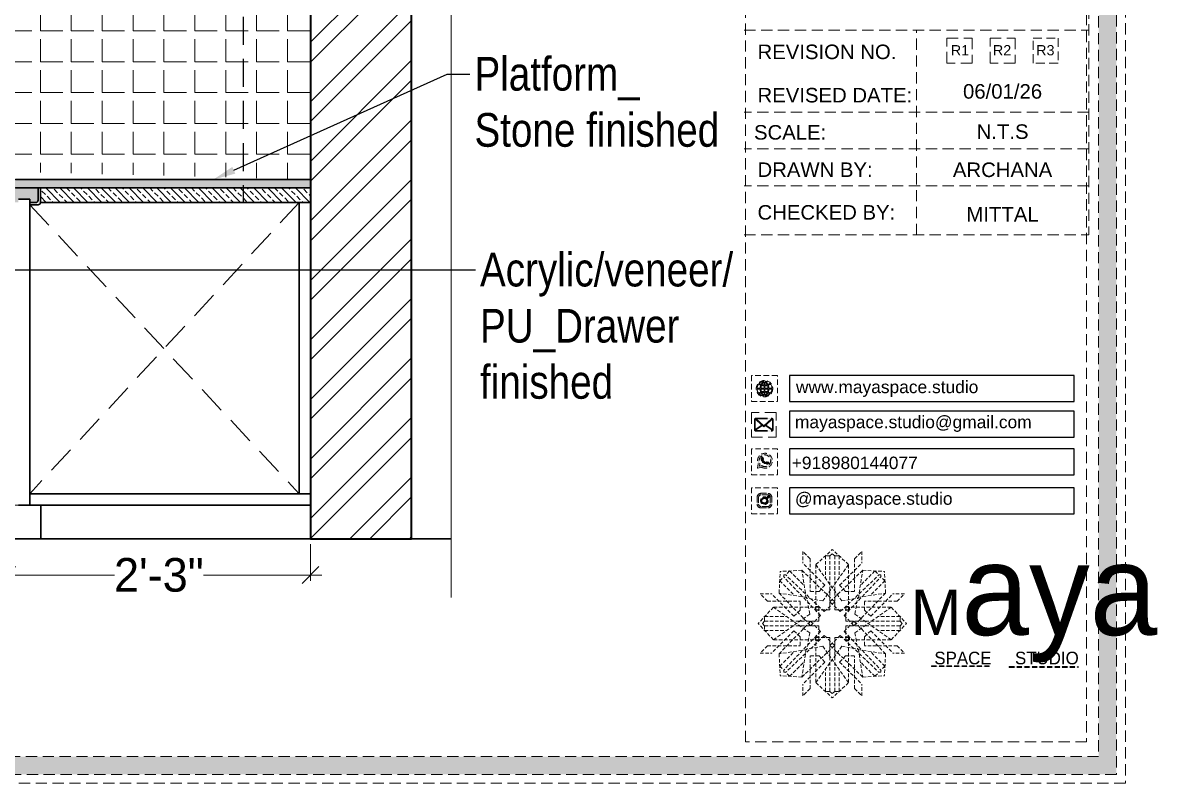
# Model space of a CAD drawing. Header units: millimetres. Extents: x 56222 to 3066687, y -650199 to -121287.
# Drawn here: x 140520.7 to 140621.7, y -184240 to -184172.3 of the extents above; entities that cross this region are included whole.
import ezdxf
from ezdxf import colors
from ezdxf.entities.mleader import LeaderData, LeaderLine
from ezdxf.enums import TextEntityAlignment as Align
from ezdxf.math import Vec2, Vec3

# ---------------------------------------------------------------- set-up
doc = ezdxf.new("R2010")
doc.units = ezdxf.units.MM
doc.header["$MEASUREMENT"] = 0
doc.header["$PDMODE"] = 35
for name, pattern in [('DASHED', [0.75, 0.5, -0.25]), ('DASHED2', [0.375, 0.25, -0.125]), ('DASHEDX2', [1.5, 1, -0.5])]:
    doc.linetypes.add(name, pattern=pattern)
doc.layers.get('Defpoints').update_dxf_attribs({"color": 220})
doc.layers.add('AR HATCH-7', color=7, linetype='Continuous')
for name, color, linetype, lineweight in [('Dimension', 10, 'DASHEDX2', 20), ('FIRST FLOOR ( DW_RAIL )', 7, 'Continuous', 9), ('FURNITURE', 32, 'Continuous', 9), ('furniture dimensions', 1, 'DASHED', 0), ('NAME PLATE', 7, 'Continuous', 25), ('SECTION ( SLAB PLine )', 104, 'Continuous', 30), ('Text', 7, 'Continuous', 15), ('wall', 7, 'Continuous', 30)]:
    doc.layers.add(name, color=color, linetype=linetype, lineweight=lineweight)
doc.layers.add('hatch', color=250, linetype='Continuous', lineweight=9, transparency=0.5)
doc.styles.add('Arial', font='arial.ttf')
doc.styles.add('century g', font='GOTHIC.TTF')
doc.styles.get("Standard").update_dxf_attribs({"font": 'arial.ttf', "height": 6})
doc.styles.add('style4', font='ARIALN.TTF')
doc.dimstyles.new('Archana', dxfattribs={"dimtxt": 2, "dimasz": 0.75, "dimexe": 0.5, "dimexo": 0.5, "dimgap": 0, "dimtad": 0, "dimzin": 0, "dimdsep": 46, "dimlunit": 4, "dimtxsty": 'century g', "dimblk": 'OBLIQUE', "dimcen": 0, "dimdle": 1, "dimclrd": 256, "dimclre": 256, "dimclrt": 256, "dimadec": 0, "dimazin": 0, "dimtfac": 1, "dimtofl": 0, "dimtmove": 1, "dimatfit": 3, "dimfxl": 1, "dimfxlon": 1, "dimtolj": 1, "dimtzin": 0, "dimlwd": -1, "dimlwe": -1, "dimarcsym": 0})

# ---------------------------------------------------------------- blocks, each defined once
blk = doc.blocks.new('_Oblique')
at = {"layer": 'wall', "color": 0, "lineweight": -2}
blk.add_line((-0.5, -0.5), (0.5, 0.5), dxfattribs=at)
blk = doc.blocks.new('*D390')
at = {"layer": 'Defpoints', "color": 0, "linetype": 'Continuous', "lineweight": 30, "transparency": 16777216}
for p in [(140519.3, -184215.24), (140546.3, -184218.24), (140546.3, -184221.48)]:
    blk.add_point(p, dxfattribs=at)
at = {"layer": 'furniture dimensions', "color": 5, "linetype": 'ByBlock', "transparency": 16777216}
blk.add_line((140519.3, -184217.48), (140519.3, -184221.98), dxfattribs=at)
at = {"layer": 'furniture dimensions', "color": 5, "linetype": 'Continuous', "transparency": 16777216}
for p, q in [((140546.3, -184218.74), (140546.3, -184221.98)), ((140518.3, -184221.48), (140528.85, -184221.48)), ((140547.3, -184221.48), (140536.76, -184221.48))]:
    blk.add_line(p, q, dxfattribs=at)
at = {"layer": 'furniture dimensions', "color": 5, "linetype": 'Continuous', "transparency": 16777216, "xscale": 1.5, "yscale": 1.5, "zscale": 1.5, "rotation": 180}
blk.add_blockref('_Oblique', (140519.3, -184221.48), dxfattribs=at)
at = {"layer": 'furniture dimensions', "color": 5, "linetype": 'Continuous', "transparency": 16777216, "xscale": 1.5, "yscale": 1.5, "zscale": 1.5}
blk.add_blockref('_Oblique', (140546.3, -184221.48), dxfattribs=at)
at = {"layer": 'furniture dimensions', "linetype": 'Continuous', "lineweight": 0, "transparency": 16777216, "insert": (140532.8, -184221.48), "char_height": 3, "attachment_point": 5, "style": 'century g'}
blk.add_mtext('\\A1;2\'-3"', dxfattribs=at)
blk = doc.blocks.new('FSFSF')
at = {"color": 42, "lineweight": 5, "true_color": 0xe0ac11}
for p, q in [((28600.03, 143.51), (28600.03, 140.16)), ((28602.15, 141.41), (28600.03, 143.51)), ((28602.15, 141.41), (28602.15, 131.95)), ((28603.86, 139.69), (28608.58, 144.08)), ((28607.9, 142.22), (28606.58, 142.22)), ((28606.58, 142.22), (28606.58, 135.84)), ((28607.9, 142.22), (28608.58, 142.85)), ((28607.9, 142.22), (28607.9, 126.58)), ((28613.31, 139.69), (28608.58, 144.08)), ((28609.27, 142.22), (28608.59, 142.85)), ((28609.27, 142.22), (28609.27, 126.58)), ((28609.27, 142.22), (28610.59, 142.22)), ((28610.59, 142.22), (28610.59, 135.84)), ((28615.02, 141.41), (28617.14, 143.51)), ((28615.02, 141.41), (28615.02, 131.95)), ((28617.14, 143.51), (28617.14, 140.16)), ((28599.8, 138.06), (28593.54, 137.71)), ((28596.24, 137.86), (28595.12, 136.69)), ((28596.24, 137.86), (28600.47, 133.65)), ((28601.03, 130), (28599.8, 138.06)), ((28599.8, 138.05), (28608.58, 129.56)), ((28606.47, 133.76), (28600.03, 140.16)), ((28603.86, 126.58), (28603.86, 139.69)), ((28603.86, 139.69), (28608.58, 133.02)), ((28613.31, 139.69), (28608.59, 133.02)), ((28617.37, 138.05), (28608.59, 129.56)), ((28610.7, 133.76), (28617.14, 140.16)), ((28613.31, 126.58), (28613.31, 139.69)), ((28616.14, 130), (28617.37, 138.06)), ((28620.93, 137.86), (28616.7, 133.65)), ((28617.37, 138.06), (28623.63, 137.71)), ((28620.93, 137.86), (28622.05, 136.69)), ((28593.19, 131.45), (28593.54, 137.71)), ((28593.39, 135), (28594.56, 136.12)), ((28593.39, 135), (28597.6, 130.78)), ((28595.12, 136.69), (28594.53, 136.69)), ((28594.56, 136.12), (28594.56, 136.71)), ((28605.17, 124.98), (28594.56, 136.12)), ((28606.27, 126.08), (28595.12, 136.69)), ((28610.9, 126.08), (28622.05, 136.69)), ((28612.02, 124.98), (28622.62, 136.12)), ((28623.8, 135), (28619.59, 130.78)), ((28622.05, 136.69), (28622.64, 136.69)), ((28622.62, 136.12), (28622.62, 136.71)), ((28623.8, 135), (28622.62, 136.12)), ((28624, 131.45), (28623.65, 137.71)), ((28587.73, 131.22), (28591.08, 131.22)), ((28589.84, 129.1), (28587.73, 131.22)), ((28597.49, 124.78), (28591.08, 131.22)), ((28593.19, 131.45), (28601.69, 122.67)), ((28601.25, 130.22), (28593.19, 131.45)), ((28604.75, 131.95), (28602.15, 131.95)), ((28606.47, 133.76), (28604.75, 131.95)), ((28605.86, 129.18), (28608.58, 133.02)), ((28611.31, 129.18), (28608.59, 133.02)), ((28610.7, 133.76), (28612.42, 131.95)), ((28612.42, 131.95), (28615.02, 131.95)), ((28623.99, 131.45), (28615.5, 122.67)), ((28615.94, 130.22), (28624, 131.45)), ((28619.7, 124.78), (28626.1, 131.22)), ((28629.45, 131.22), (28626.1, 131.22)), ((28627.34, 129.1), (28629.45, 131.22)), ((28589.84, 129.1), (28599.29, 129.1)), ((28599.29, 126.5), (28599.29, 129.1)), ((28605.86, 129.18), (28601.03, 130)), ((28602.07, 125.39), (28601.25, 130.22)), ((28606.27, 126.08), (28608.58, 128.27)), ((28607.9, 128.92), (28608.58, 129.56)), ((28607.9, 128.92), (28608.58, 128.27)), ((28609.27, 128.92), (28608.59, 129.56)), ((28609.27, 128.92), (28608.59, 128.27)), ((28610.9, 126.08), (28608.59, 128.27)), ((28611.31, 129.18), (28616.14, 130)), ((28615.12, 125.39), (28615.94, 130.22)), ((28627.34, 129.1), (28617.89, 129.1)), ((28617.89, 126.5), (28617.89, 129.1)), ((28591.56, 127.39), (28587.17, 122.66)), ((28589.03, 123.35), (28589.03, 124.67)), ((28589.03, 124.67), (28595.4, 124.67)), ((28604.66, 127.39), (28591.56, 127.39)), ((28591.56, 127.39), (28598.23, 122.67)), ((28597.49, 124.78), (28599.29, 126.5)), ((28602.07, 125.39), (28598.23, 122.67)), ((28605.17, 124.98), (28602.97, 122.67)), ((28603.68, 126.54), (28603.68, 127.39)), ((28604.66, 126.54), (28603.68, 126.54)), ((28604.71, 127.57), (28603.86, 127.57)), ((28607.9, 126.58), (28603.86, 126.58)), ((28604.66, 123.35), (28604.66, 127.39)), ((28604.7, 126.58), (28604.71, 127.57)), ((28609.27, 126.58), (28613.31, 126.58)), ((28612.02, 124.98), (28614.21, 122.67)), ((28612.46, 126.58), (28612.46, 127.57)), ((28612.46, 127.57), (28613.31, 127.57)), ((28612.52, 123.35), (28612.52, 127.39)), ((28612.52, 127.39), (28625.63, 127.39)), ((28612.52, 126.54), (28613.51, 126.54)), ((28613.51, 126.54), (28613.51, 127.39)), ((28615.12, 125.39), (28618.96, 122.67)), ((28619.7, 124.78), (28617.89, 126.5)), ((28625.63, 127.39), (28618.96, 122.67)), ((28628.16, 124.67), (28621.78, 124.67)), ((28625.63, 127.39), (28630.02, 122.66)), ((28628.16, 123.35), (28628.16, 124.67)), ((28591.56, 117.94), (28587.17, 122.66)), ((28589.03, 123.35), (28588.4, 122.67)), ((28589.03, 121.98), (28588.4, 122.65)), ((28589.03, 123.35), (28604.66, 123.35)), ((28589.03, 121.98), (28604.66, 121.98)), ((28589.03, 121.98), (28589.03, 120.66)), ((28591.56, 117.94), (28598.23, 122.65)), ((28593.19, 113.88), (28601.69, 122.65)), ((28602.07, 119.94), (28598.23, 122.65)), ((28602.33, 123.35), (28601.69, 122.67)), ((28602.33, 121.98), (28601.69, 122.65)), ((28602.33, 123.35), (28602.97, 122.67)), ((28602.33, 121.98), (28602.97, 122.65)), ((28605.17, 120.35), (28602.97, 122.65)), ((28604.66, 121.98), (28604.66, 117.94)), ((28612.02, 120.35), (28614.21, 122.65)), ((28628.16, 123.35), (28612.52, 123.35)), ((28612.52, 121.98), (28612.52, 117.94)), ((28628.16, 121.98), (28612.52, 121.98)), ((28614.85, 123.35), (28614.21, 122.67)), ((28614.85, 121.98), (28614.21, 122.65)), ((28614.85, 123.35), (28615.5, 122.67)), ((28614.85, 121.98), (28615.5, 122.65)), ((28615.12, 119.94), (28618.96, 122.65)), ((28623.99, 113.88), (28615.5, 122.65)), ((28625.63, 117.94), (28618.96, 122.65)), ((28625.63, 117.94), (28630.02, 122.66)), ((28628.16, 123.35), (28628.78, 122.67)), ((28628.16, 121.98), (28628.78, 122.65)), ((28628.16, 121.98), (28628.16, 120.66)), ((28589.03, 120.66), (28595.4, 120.66)), ((28597.49, 120.54), (28591.08, 114.11)), ((28605.17, 120.35), (28594.56, 109.2)), ((28606.27, 119.15), (28595.12, 108.54)), ((28597.49, 120.54), (28599.29, 118.83)), ((28599.29, 118.83), (28599.29, 116.23)), ((28602.07, 119.94), (28601.25, 115.1)), ((28604.66, 118.78), (28603.68, 118.78)), ((28603.68, 118.78), (28603.68, 117.94)), ((28607.9, 118.65), (28603.86, 118.65)), ((28603.86, 118.65), (28603.86, 105.54)), ((28604.7, 118.65), (28604.71, 117.66)), ((28606.27, 119.15), (28608.58, 116.96)), ((28607.9, 103.01), (28607.9, 118.65)), ((28610.9, 119.15), (28608.59, 116.96)), ((28609.27, 118.65), (28613.31, 118.65)), ((28609.27, 103.01), (28609.27, 118.65)), ((28610.9, 119.15), (28622.05, 108.54)), ((28612.02, 120.35), (28622.62, 109.2)), ((28612.46, 118.65), (28612.46, 117.66)), ((28612.52, 118.78), (28613.51, 118.78)), ((28613.31, 118.65), (28613.31, 105.54)), ((28613.51, 118.78), (28613.51, 117.94)), ((28615.12, 119.94), (28615.94, 115.1)), ((28619.7, 120.54), (28617.89, 118.83)), ((28617.89, 118.83), (28617.89, 116.23)), ((28619.7, 120.54), (28626.1, 114.11)), ((28628.16, 120.66), (28621.78, 120.66)), ((28589.84, 116.23), (28587.73, 114.11)), ((28589.84, 116.23), (28599.29, 116.23)), ((28604.66, 117.94), (28591.56, 117.94)), ((28601.25, 115.1), (28593.19, 113.87)), ((28599.8, 107.17), (28608.58, 115.67)), ((28601.03, 115.23), (28599.8, 107.17)), ((28605.86, 116.05), (28601.03, 115.23)), ((28604.71, 117.66), (28603.86, 117.66)), ((28605.86, 116.05), (28608.58, 112.21)), ((28607.9, 116.31), (28608.58, 116.96)), ((28607.9, 116.31), (28608.58, 115.67)), ((28609.27, 116.31), (28608.59, 116.96)), ((28609.27, 116.31), (28608.59, 115.67)), ((28611.31, 116.05), (28608.59, 112.21)), ((28617.37, 107.17), (28608.59, 115.67)), ((28611.31, 116.05), (28616.14, 115.23)), ((28612.46, 117.66), (28613.31, 117.66)), ((28612.52, 117.94), (28625.63, 117.94)), ((28615.94, 115.1), (28624, 113.87)), ((28616.14, 115.23), (28617.37, 107.17)), ((28627.34, 116.23), (28617.89, 116.23)), ((28627.34, 116.23), (28629.45, 114.11)), ((28587.73, 114.11), (28591.08, 114.11)), ((28593.19, 113.87), (28593.54, 107.62)), ((28593.39, 110.32), (28597.6, 114.55)), ((28596.24, 107.37), (28600.47, 111.58)), ((28602.15, 103.82), (28602.15, 113.27)), ((28604.75, 113.27), (28602.15, 113.27)), ((28603.86, 105.54), (28608.58, 112.21)), ((28606.47, 111.47), (28604.75, 113.27)), ((28613.31, 105.54), (28608.59, 112.21)), ((28610.7, 111.47), (28612.42, 113.27)), ((28612.42, 113.27), (28615.02, 113.27)), ((28615.02, 103.82), (28615.02, 113.27)), ((28620.93, 107.37), (28616.7, 111.58)), ((28623.8, 110.32), (28619.59, 114.55)), ((28624, 113.87), (28623.65, 107.62)), ((28629.45, 114.11), (28626.1, 114.11)), ((28593.39, 110.32), (28594.56, 109.2)), ((28595.12, 108.54), (28594.53, 108.54)), ((28594.56, 109.2), (28594.56, 108.61)), ((28596.24, 107.37), (28595.12, 108.54)), ((28606.47, 111.47), (28600.03, 105.07)), ((28606.58, 103.01), (28606.58, 109.38)), ((28610.59, 103.01), (28610.59, 109.38)), ((28610.7, 111.47), (28617.14, 105.07)), ((28620.93, 107.37), (28622.05, 108.54)), ((28622.05, 108.54), (28622.64, 108.54)), ((28623.8, 110.32), (28622.62, 109.2)), ((28622.62, 109.2), (28622.62, 108.61)), ((28599.8, 107.17), (28593.54, 107.52)), ((28600.03, 101.71), (28600.03, 105.07)), ((28603.86, 105.54), (28608.58, 101.15)), ((28613.31, 105.54), (28608.58, 101.15)), ((28617.14, 101.71), (28617.14, 105.07)), ((28617.37, 107.17), (28623.63, 107.52)), ((28602.15, 103.82), (28600.03, 101.71)), ((28607.9, 103.01), (28606.58, 103.01)), ((28607.9, 103.01), (28608.58, 102.38)), ((28609.27, 103.01), (28608.59, 102.38)), ((28609.27, 103.01), (28610.59, 103.01)), ((28615.02, 103.82), (28617.14, 101.71))]:
    blk.add_line(p, q, dxfattribs=at)
blk = doc.blocks.new('hgwg')
at = {"layer": 'Dimension', "true_color": 0xd39e00}
h = blk.add_hatch(color=42, dxfattribs=at)
h.dxf.hatch_style = 1
h.paths.add_polyline_path([(27505.71, 45.05), (27494.27, 45.05), (27494.27, 44.9), (27505.71, 44.9)])
h = blk.add_hatch(color=42, dxfattribs=at)
h.dxf.hatch_style = 1
h.paths.add_polyline_path([(27523.3, 44.9), (27509.68, 44.9), (27509.68, 44.75), (27523.3, 44.75)])
at = {"layer": 'Dimension', "color": 42, "true_color": 0xd39e00}
for p, q in [((27494.27, 45.05), (27505.71, 45.05)), ((27494.27, 44.9), (27494.27, 45.05)), ((27505.71, 45.05), (27505.71, 44.9)), ((27494.27, 44.9), (27505.71, 44.9)), ((27509.68, 44.9), (27523.3, 44.9)), ((27509.68, 44.9), (27509.68, 44.75)), ((27509.68, 44.75), (27523.3, 44.75)), ((27523.3, 44.75), (27523.3, 44.9))]:
    blk.add_line(p, q, dxfattribs=at)
at = {"layer": 'Dimension', "color": 42, "true_color": 0xd39e00, "attachment_point": 1}
for s, width, insert, char_height in [('{\\fCinzel|b0|i0|c0|p2;\\H1.5x;M\\fAmsterdam One|b0|i0|c0|p2;\\H2x;aya}', 85.3277, (27490.17, 69.17), 6), ('{\\fCinzel|b0|i0|c0|p0;SPACE     STUDIO}', 66.129, (27494.83, 47.86), 2.5)]:
    blk.add_mtext_dynamic_manual_height_columns(s, width=width, gutter_width=30, heights=[0], dxfattribs=dict(at, insert=insert, char_height=char_height))
blk = doc.blocks.new('aggerg')
at = {"layer": 'Dimension', "color": 42, "true_color": 0xd39e00}
blk.add_lwpolyline([(-1.41, 1.41), (1.41, 1.41), (1.41, -1.41), (-1.41, -1.41)], close=True, dxfattribs=at)
at = {"layer": 'NAME PLATE', "lineweight": 0, "insert": (-0.03, 0.62), "char_height": 1.151, "width": 2.2458, "attachment_point": 2, "style": 'Arial'}
blk.add_mtext('R3', dxfattribs=at)
blk = doc.blocks.new('QEGW4TG')
at = {"layer": 'Dimension', "true_color": 0x000000}
h = blk.add_hatch(color=18, dxfattribs=at)
h.dxf.hatch_style = 1
h.paths.add_polyline_path([(2.69, 1.93, 0.170513), (2.95, 1.97, 0.190337), (3.11, 2.18, 0.316231), (3.07, 2.28), (2.79, 2.37, 0.273721), (2.69, 2.34, 0.040749), (2.63, 2.27, -0.441282), (2.53, 2.25, -0.11828), (2.06, 2.64, -0.441282), (2.07, 2.74, 0.040749), (2.13, 2.81, 0.290083), (2.14, 2.92), (2.01, 3.18, 0.316231), (1.91, 3.2, 0.190337), (1.73, 3, 0.170513), (1.72, 2.74, 0.252784)], flags=0)
h.paths.add_polyline_path([(1.19, 1.98), (1.03, 1.3, 0.550912), (1.11, 1.23), (1.75, 1.39, 6.344125)])
h.paths.add_polyline_path([(1.81, 1.7), (1.4, 1.6), (1.5, 2.03, -9.071339)], flags=16)
h.paths.add_polyline_path([(3.11, 2.16, -0.17811), (2.95, 1.97, -0.170513), (2.69, 1.93, -0.252784), (1.72, 2.74, -0.170513), (1.73, 3, -0.17811), (1.89, 3.19, -0.370089), (2.01, 3.18), (2.14, 2.92, -0.307185), (2.13, 2.8, -0.041087), (2.06, 2.73, 0.321676), (2.05, 2.65, 0.126524), (2.55, 2.24, 0.312216), (2.62, 2.26, -0.041087), (2.68, 2.34, -0.290673), (2.79, 2.37), (3.07, 2.28, -0.370089)], flags=0)
h = blk.add_hatch(color=18, dxfattribs=at)
h.dxf.hatch_style = 1
h.paths.add_polyline_path([(2.79, 2.37, 0.273721), (2.69, 2.34, 0.040749), (2.63, 2.27, -0.441282), (2.53, 2.25, -0.11828), (2.06, 2.64, -0.441282), (2.07, 2.74, 0.040749), (2.13, 2.81, 0.290083), (2.14, 2.92), (2.01, 3.18, 0.316231), (1.91, 3.2, 0.190337), (1.73, 3, 0.170513), (1.72, 2.74, 0.252784), (2.69, 1.93, 0.170513), (2.95, 1.97, 0.190337), (3.11, 2.18, 0.316231), (3.07, 2.28)])
for p, q in [((2.01, 3.18), (2.14, 2.92)), ((3.07, 2.28), (2.8, 2.36)), ((1.19, 1.98), (1.03, 1.3)), ((1.1, 1.23), (1.75, 1.39)), ((1.5, 2.03), (1.4, 1.6)), ((1.4, 1.6), (1.81, 1.7))]:
    blk.add_line(p, q)
blk.add_lwpolyline([(0, 0), (4.68, 0), (4.68, 4.68), (0, 4.68)], close=True)
for centre, radius, start, end in [((2.39, 2.56), 1.34, 241.4727, 205.6422), ((2.39, 2.56), 1.04, 235.9962, 210.8333), ((2.09, 2.87), 0.39, 159.7007, 198.4072), ((2.96, 3.23), 1.33, 201.4218, 258.1669), ((2.07, 2.87), 0.364, 118.9685, 159.3648), ((1.94, 3.12), 0.0896, 41.8985, 123.1344), ((2.11, 2.68), 0.066, 135.9932, 224.8892), ((1.67, 3.16), 0.586, 312.4617, 321.8728), ((3.12, 3.42), 1.31, 216.5455, 243.5279), ((2.05, 2.87), 0.104, 320.3924, 28.6971), ((2.57, 2.3), 0.066, 234.2482, 323.1441), ((3.11, 1.94), 0.586, 137.2645, 146.6756), ((2.76, 2.27), 0.104, 70.4402, 138.745), ((2.76, 2.29), 0.364, 299.7725, 340.1688), ((3.03, 2.2), 0.0896, 336.0029, 57.2388), ((1.09, 1.29), 0.0598, 164.8483, 282.1458), ((2.75, 2.31), 0.39, 260.7301, 299.4366)]:
    blk.add_arc(centre, radius, start, end)
blk = doc.blocks.new('ASGERG')
at = {"layer": 'Dimension', "true_color": 0x000000}
h = blk.add_hatch(color=18, dxfattribs=at)
h.dxf.hatch_style = 1
h.paths.add_polyline_path([(0.99, 1.7, 0.353872), (1.69, 1.03), (2.96, 1.03, 0.353872), (3.66, 1.7), (3.66, 2.99, 0.353872), (2.96, 3.67), (1.69, 3.67, 0.353872), (0.99, 2.99)])
h.paths.add_polyline_path([(1.27, 2.97, -0.353872), (1.72, 3.4), (2.94, 3.4, -0.353872), (3.38, 2.97), (3.38, 1.72, -0.353872), (2.94, 1.3), (1.72, 1.3, -0.353872), (1.27, 1.72)], flags=16)
h.paths.add_polyline_path([(3.02, 2.35, -1), (1.64, 2.35, -1)], flags=0)
h.paths.add_polyline_path([(2.74, 2.35, -1), (1.92, 2.35, -1)], flags=0)
h.paths.add_polyline_path([(2.86, 3.02, -1), (3.19, 3.02, -1)], flags=0)
h.paths.add_polyline_path([(1.64, 2.35, 1), (3.02, 2.35, 1)], flags=0)
h = blk.add_hatch(color=18, dxfattribs=at)
h.dxf.hatch_style = 1
h.paths.add_polyline_path([(1.64, 2.35, 1), (3.02, 2.35, 1)])
h.paths.add_polyline_path([(2.74, 2.35, -1), (1.92, 2.35, -1)], flags=16)
h = blk.add_hatch(color=18, dxfattribs=at)
h.dxf.hatch_style = 1
h.paths.add_polyline_path([(3.19, 3.02, 1), (2.86, 3.02, 1)])
for p, q in [((0.99, 2.99), (0.99, 1.7)), ((1.27, 2.97), (1.27, 1.72)), ((1.69, 3.67), (2.96, 3.67)), ((2.94, 3.4), (1.72, 3.4)), ((3.38, 2.97), (3.38, 1.72)), ((3.66, 2.99), (3.66, 1.7)), ((1.69, 1.03), (2.96, 1.03)), ((2.94, 1.3), (1.72, 1.3))]:
    blk.add_line(p, q)
blk.add_lwpolyline([(0, 0), (4.68, 0), (4.68, 4.68), (0, 4.68)], close=True)
for centre, radius in [((2.33, 2.35), 0.694), ((2.33, 2.35), 0.414), ((3.02, 3.02), 0.168)]:
    blk.add_circle(centre, radius)
for centre, radius, start, end in [((1.76, 2.89), 0.778, 94.8631, 172.8127), ((1.76, 2.91), 0.491, 94.8631, 172.8127), ((2.9, 2.91), 0.491, 7.1873, 85.1369), ((2.89, 2.89), 0.778, 7.1873, 85.1369), ((1.76, 1.8), 0.778, 187.1873, 265.1369), ((1.76, 1.78), 0.491, 187.1873, 265.1369), ((2.9, 1.78), 0.491, 274.8631, 352.8127), ((2.89, 1.8), 0.778, 274.8631, 352.8127)]:
    blk.add_arc(centre, radius, start, end)
blk = doc.blocks.new('DTGWEGEARG')
at = {"layer": 'Dimension', "true_color": 0x000000}
h = blk.add_hatch(color=18, dxfattribs=at)
h.dxf.hatch_style = 1
h.paths.add_polyline_path([(3.83, 2.34, 1), (0.85, 2.34, 1)])
h.paths.add_polyline_path([(2.51, 1.01, 0.105795), (2.96, 1.58, -0.055205), (3.3, 1.41, -0.169822)], flags=16)
h.paths.add_polyline_path([(2.41, 1.12), (2.41, 1.69, -0.058279), (2.81, 1.63, -0.103353)], flags=16)
h.paths.add_polyline_path([(2.26, 1.13, -0.101741), (1.87, 1.63, -0.057171), (2.26, 1.69)], flags=16)
h.paths.add_polyline_path([(2.17, 1.01, -0.169822), (1.38, 1.41, -0.055205), (1.72, 1.58, 0.105795)], flags=16)
h.paths.add_polyline_path([(3.02, 1.72, 0.081336), (3.13, 2.27), (3.68, 2.27, -0.152069), (3.4, 1.52, 0.05687)], flags=16)
h.paths.add_polyline_path([(2.87, 1.77, 0.061945), (2.41, 1.84), (2.41, 2.27), (2.98, 2.27, -0.081344)], flags=16)
h.paths.add_polyline_path([(2.26, 1.84, 0.060923), (1.8, 1.77, -0.081344), (1.7, 2.27), (2.26, 2.27)], flags=16)
h.paths.add_polyline_path([(1.66, 1.72, 0.05687), (1.28, 1.52, -0.152069), (1, 2.27), (1.55, 2.27, 0.081336)], flags=16)
h.paths.add_polyline_path([(2.41, 2.42), (2.41, 2.83, 0.061945), (2.87, 2.91, -0.080009), (2.98, 2.42)], flags=16)
h.paths.add_polyline_path([(3.13, 2.42, 0.080116), (3.02, 2.96, 0.05687), (3.4, 3.16, 0.028258), (3.3, 3.27, -0.055205), (2.96, 3.1, 0.105795), (2.51, 3.67, -0.36029), (3.68, 2.42)], flags=16)
h.paths.add_polyline_path([(2.26, 2.42), (1.7, 2.42, -0.080009), (1.8, 2.91, 0.060923), (2.26, 2.84)], flags=16)
h.paths.add_polyline_path([(1.55, 2.42), (1, 2.42, -0.150466), (1.28, 3.16, 0.05687), (1.66, 2.96, 0.080116)], flags=16)
h.paths.add_polyline_path([(2.41, 2.98), (2.41, 3.56, -0.103353), (2.81, 3.05, -0.058279)], flags=16)
h.paths.add_polyline_path([(2.26, 2.99, -0.057171), (1.87, 3.05, -0.101741), (2.26, 3.55)], flags=16)
h.paths.add_polyline_path([(1.72, 3.1, -0.055205), (1.38, 3.27, -0.169822), (2.17, 3.67, 0.105795)], flags=16)
blk.add_lwpolyline([(0, 0), (4.68, 0), (4.68, 4.68), (0, 4.68)], close=True)
at = {"layer": 'Dimension', "color": 18, "true_color": 0x000000}
for p, q in [((1, 2.42), (1.55, 2.42)), ((1, 2.27), (1.55, 2.27)), ((1.7, 2.42), (2.26, 2.42)), ((1.7, 2.27), (2.26, 2.27)), ((2.26, 3.55), (2.26, 2.99)), ((2.26, 2.84), (2.26, 2.42)), ((2.26, 2.27), (2.26, 1.84)), ((2.41, 3.56), (2.41, 2.98)), ((2.41, 2.83), (2.41, 2.42)), ((2.41, 2.42), (2.98, 2.42)), ((2.41, 2.27), (2.98, 2.27)), ((2.41, 2.27), (2.41, 1.84)), ((3.13, 2.42), (3.68, 2.42)), ((3.13, 2.27), (3.68, 2.27)), ((2.26, 1.69), (2.26, 1.13)), ((2.41, 1.69), (2.41, 1.12))]:
    blk.add_line(p, q, dxfattribs=at)
blk.add_circle((2.34, 2.34), 1.49, dxfattribs=at)
for centre, radius, start, end in [((2.34, 2.34), 1.34, 142.3819, 176.6093), ((2.34, 2.34), 1.34, 183.0315, 217.6181), ((2.34, 4.74), 1.9, 236.1399, 249.1595), ((2.34, 2.34), 1.34, 97.3549, 135.9073), ((2.34, 4.74), 1.75, 236.7417, 249.3811), ((3.28, 2.34), 1.73, 159.0567, 177.3789), ((3.28, 2.34), 1.73, 182.3435, 200.9433), ((3.28, 2.34), 1.58, 158.8325, 177.1302), ((3.28, 2.34), 1.58, 182.5658, 201.1675), ((3.28, 2.34), 1.73, 129.9301, 154.0867), ((2.34, 4.74), 1.9, 253.6799, 267.6253), ((3.28, 2.34), 1.58, 130.1073, 153.3446), ((2.34, 4.74), 1.75, 254.3336, 267.422), ((1.4, 2.34), 1.58, 26.6554, 50.2584), ((2.34, 4.74), 1.75, 272.3248, 285.6664), ((2.34, 4.74), 1.9, 272.1415, 286.3201), ((2.34, 2.34), 1.34, 3.3907, 82.6451), ((1.4, 2.34), 1.73, 25.9133, 50.0699), ((1.4, 2.34), 1.58, 2.8698, 21.1675), ((1.4, 2.34), 1.58, 338.8325, 357.4342), ((2.34, 4.74), 1.75, 290.6189, 303.2583), ((2.34, 4.74), 1.9, 290.8405, 303.8601), ((1.4, 2.34), 1.73, 2.6211, 20.9433), ((1.4, 2.34), 1.73, 339.0567, 357.6565), ((2.34, 2.34), 1.34, 322.3819, 356.9685), ((2.34, -0.06), 1.9, 110.8405, 123.8601), ((2.34, -0.06), 1.75, 110.6189, 123.2583), ((2.34, 2.34), 1.34, 224.0927, 262.6451), ((3.28, 2.34), 1.73, 205.9133, 230.0699), ((2.34, -0.06), 1.9, 92.3747, 106.3201), ((2.34, -0.06), 1.75, 92.578, 105.6664), ((3.28, 2.34), 1.58, 206.6554, 229.8927), ((2.34, -0.06), 1.9, 73.6799, 87.8585), ((2.34, -0.06), 1.75, 74.3336, 87.6752), ((1.4, 2.34), 1.58, 309.7416, 333.3446), ((1.4, 2.34), 1.73, 309.9301, 334.0867), ((2.34, 2.34), 1.34, 277.3549, 315.9073), ((2.34, -0.06), 1.75, 56.7417, 69.3811), ((2.34, -0.06), 1.9, 56.1399, 69.1595)]:
    blk.add_arc(centre, radius, start, end, dxfattribs=at)

msp = doc.modelspace()

# ---------------------------------------------------------------- hatches: boundary and pattern name
at = {"layer": 'AR HATCH-7', "lineweight": 18, "true_color": 0x939598, "transparency": 33554687}
h = msp.add_hatch(dxfattribs=at)
h.set_pattern_fill('ANSI32', color=252, scale=10)
h.set_pattern_definition([(45, (1929.608, 0), (-2.65165043, 2.65165043), []), (45, (1931.3758, 0), (-2.65165043, 2.65165043), [])])
h.paths.add_polyline_path([(140555.3, -184131.651), (140546.3, -184131.651), (140546.3, -184139.408), (140546.3, -184154.709), (140555.3, -184154.709)])
h.paths.add_polyline_path([(140555.3, -184117.361), (140546.3, -184117.361), (140546.3, -184131.651), (140555.3, -184131.651)])
h.paths.add_polyline_path([(140555.3, -184091.242), (140546.353, -184091.242), (140546.353, -184104.242), (140546.347, -184117.361), (140555.3, -184117.361)])
h.paths.add_polyline_path([(140555.3, -184154.709), (140546.3, -184154.709), (140546.3, -184155.242), (140546.3, -184189.029), (140546.301, -184189.029), (140546.301, -184189.029), (140546.3, -184189.029), (140546.3, -184214.243), (140546.301, -184214.243), (140546.301, -184215.243), (140546.3, -184218.242), (140555.3, -184218.242)])
at = {"layer": 'Dimension', "true_color": 0xd39e00}
h = msp.add_hatch(color=42, dxfattribs=at)
h.paths.add_polyline_path([(140391.975, -184239.237), (140618.043, -184239.237), (140618.043, -184080.113), (140391.975, -184080.113)])
h.paths.add_polyline_path([(140393.561, -184237.651), (140616.457, -184237.651), (140616.457, -184081.7), (140393.561, -184081.7)], flags=16)
at = {"layer": 'Dimension', "true_color": 0x000000}
h = msp.add_hatch(color=18, dxfattribs=at)
h.dxf.hatch_style = 1
h.paths.add_polyline_path([(140587.313, -184208.668, 0.4142136), (140587.481, -184208.5), (140587.481, -184207.657, 0.4142136), (140587.313, -184207.489), (140585.974, -184207.489, 0.4142136), (140585.806, -184207.657), (140585.806, -184208.5, 0.4142136), (140585.974, -184208.668)])
h.paths.add_polyline_path([(140586.768, -184208.161), (140587.387, -184208.574, -0.1989124), (140587.313, -184208.605), (140585.974, -184208.605, -0.1989124), (140585.9, -184208.574), (140586.519, -184208.161), (140586.643, -184208.277)], flags=16)
h.paths.add_polyline_path([(140586.643, -184208.19), (140585.962, -184207.553, -0.0287833), (140585.974, -184207.552), (140587.313, -184207.552, -0.0287833), (140587.325, -184207.553)], flags=16)
h.paths.add_polyline_path([(140586.815, -184208.116), (140587.386, -184207.582, -0.2024819), (140587.418, -184207.657), (140587.418, -184208.5, -0.043076), (140587.416, -184208.518)], flags=16)
h.paths.add_polyline_path([(140586.472, -184208.116), (140585.871, -184208.518, -0.043076), (140585.869, -184208.5), (140585.869, -184207.657, -0.2024819), (140585.901, -184207.582)], flags=16)
at = {"layer": 'FURNITURE', "lineweight": 18, "true_color": 0xc7c8ca, "transparency": 33554687}
h = msp.add_hatch(dxfattribs=at)
h.set_pattern_fill('ANGLE', color=9, scale=10)
h.set_pattern_definition([(0, (0, 0), (0, 2.75), [2, -0.75]), (90, (0, 0), (-2.75, 2e-16), [2, -0.75])])
h.paths.add_polyline_path([(140546.3, -184169.611), (140521.387, -184169.611), (140517.8, -184167.909), (140517.8, -184174.242), (140445.8, -184174.242), (140445.8, -184160.242), (140433.896, -184160.242), (140427.8, -184160.242), (140427.8, -184185.508), (140457.8, -184185.48), (140457.8, -184185.48), (140498.3, -184185.507), (140520.015, -184185.553), (140546.3, -184186.237)])
h.paths.add_polyline_path([(140546.3, -184160.242), (140540.301, -184160.242), (140540.301, -184169.611), (140546.3, -184169.611)])
h.paths.add_polyline_path([(140540.301, -184160.242), (140529.757, -184160.242), (140517.8, -184160.242), (140517.8, -184167.909), (140521.387, -184169.611), (140540.301, -184169.611)], flags=17)
h.paths.add_polyline_path([(140427.8, -184160.242), (140417.3, -184160.242), (140417.3, -184185.492), (140427.8, -184185.492)])
at = {"layer": 'FURNITURE', "lineweight": 0, "true_color": 0x939598, "transparency": 33554687}
h = msp.add_hatch(color=252, dxfattribs=at)
h.dxf.hatch_style = 1
h.paths.add_polyline_path([(140546.301, -184186.242), (140521.052, -184186.242), (140521.052, -184186.991), (140546.301, -184186.991)])
h.paths.add_polyline_path([(140521.052, -184186.242), (140417.301, -184186.242), (140417.301, -184186.991), (140521.052, -184186.991)])
at = {"layer": 'FURNITURE', "lineweight": 0, "true_color": 0x000000, "transparency": 33554687}
h = msp.add_hatch(color=18, dxfattribs=at)
h.dxf.hatch_style = 1
edge = h.paths.add_edge_path()
edge.add_line((140522.052, -184186.991), (140522.052, -184186.99))
edge.add_line((140522.052, -184186.99), (140417.301, -184186.991))
edge.add_line((140417.301, -184186.991), (140417.301, -184188.279))
edge.add_line((140417.301, -184188.279), (140520.302, -184188.278))
edge.add_line((140520.302, -184188.278), (140520.302, -184187.991))
edge.add_line((140520.302, -184187.991), (140521.301, -184187.991))
edge.add_line((140521.301, -184187.991), (140521.301, -184188.278))
edge.add_line((140521.301, -184188.278), (140521.921, -184188.278))
edge.add_arc((140521.852, -184188.091), 0.2, 290.20201, 360)
edge.add_line((140522.052, -184188.091), (140522.052, -184186.991))
at = {"layer": 'hatch', "transparency": 33554651}
h = msp.add_hatch(dxfattribs=at)
h.set_pattern_fill('ANSI33', color=256, scale=3.493167, angle=90, style=0)
h.set_pattern_definition([(135, (-5354744.58, 4412201.0348), (-0.61751058278, -0.61751058278), []), (135, (-5354744.58, 4412201.6523), (-0.61751058278, -0.61751058278), [0.43664592054, -0.21832296027])])
h.paths.add_polyline_path([(140546.301, -184188.276), (140546.301, -184186.992), (140522.252, -184186.998), (140522.252, -184188.283)])

# ---------------------------------------------------------------- linework, layer by layer
at = {"color": 18, "true_color": 0x000000, "elevation": 0.119}
for points in [[(140588.939, -184206.03), (140614.269, -184206.03), (140614.269, -184203.715), (140588.939, -184203.715)], [(140588.939, -184209.19), (140614.269, -184209.19), (140614.269, -184206.874), (140588.939, -184206.874)], [(140588.95, -184212.56), (140614.269, -184212.56), (140614.269, -184210.245), (140588.95, -184210.245)], [(140588.939, -184216.011), (140614.269, -184216.011), (140614.269, -184213.696), (140588.939, -184213.696)]]:
    msp.add_lwpolyline(points, close=True, dxfattribs=at)
at = {"layer": 'Dimension', "color": 42, "true_color": 0xd39e00}
for p, q in [((140615.567, -184163.416, 0.119), (140615.567, -184191.182, 0.119)), ((140584.912, -184172.936, 0.119), (140615.567, -184172.936, 0.119)), ((140600.239, -184191.182, 0.119), (140600.239, -184172.936, 0.119)), ((140615.567, -184180.234, 0.119), (140584.912, -184180.234, 0.119)), ((140615.567, -184183.521, 0.119), (140584.912, -184183.521, 0.119)), ((140615.567, -184186.808, 0.119), (140584.912, -184186.808, 0.119)), ((140584.912, -184191.182, 0.119), (140615.567, -184191.182, 0.119))]:
    msp.add_line(p, q, dxfattribs=at)
at = {"layer": 'Dimension', "color": 18, "true_color": 0x000000}
for p, q in [((140585.806, -184207.657, 0.119), (140585.806, -184208.5, 0.119)), ((140585.869, -184207.657, 0.119), (140585.869, -184208.5, 0.119)), ((140585.871, -184208.518, 0.119), (140586.472, -184208.116, 0.119)), ((140585.901, -184207.582, 0.119), (140586.472, -184208.116, 0.119)), ((140585.962, -184207.553, 0.119), (140586.643, -184208.19, 0.119)), ((140585.974, -184207.489, 0.119), (140587.313, -184207.489, 0.119)), ((140585.974, -184207.552, 0.119), (140587.313, -184207.552, 0.119)), ((140586.643, -184208.19, 0.119), (140587.325, -184207.553, 0.119)), ((140586.815, -184208.116, 0.119), (140587.386, -184207.582, 0.119)), ((140587.416, -184208.518, 0.119), (140586.815, -184208.116, 0.119)), ((140587.418, -184207.657, 0.119), (140587.418, -184208.5, 0.119)), ((140587.481, -184207.657, 0.119), (140587.481, -184208.5, 0.119)), ((140585.9, -184208.574, 0.119), (140586.519, -184208.161, 0.119)), ((140585.974, -184208.605, 0.119), (140587.313, -184208.605, 0.119)), ((140585.974, -184208.668, 0.119), (140587.313, -184208.668, 0.119)), ((140586.519, -184208.161, 0.119), (140586.643, -184208.277, 0.119)), ((140586.643, -184208.277, 0.119), (140586.768, -184208.161, 0.119)), ((140587.387, -184208.574, 0.119), (140586.768, -184208.161, 0.119))]:
    msp.add_line(p, q, dxfattribs=at)
at = {"layer": 'Dimension', "color": 42, "true_color": 0xd39e00, "elevation": 0.119}
for points in [[(140391.181, -184079.32), (140618.837, -184079.32), (140618.837, -184240.031), (140391.181, -184240.031)], [(140391.975, -184080.113), (140618.043, -184080.113), (140618.043, -184239.237), (140391.975, -184239.237)], [(140393.561, -184081.7), (140616.457, -184081.7), (140616.457, -184237.651), (140393.561, -184237.651)], [(140585.006, -184236.345), (140585.006, -184083.006), (140615.383, -184083.006), (140615.383, -184236.345)], [(140602.952, -184173.642), (140605.189, -184173.642), (140605.189, -184175.879), (140602.952, -184175.879)], [(140606.784, -184173.642), (140609.021, -184173.642), (140609.021, -184175.879), (140606.784, -184175.879)]]:
    msp.add_lwpolyline(points, close=True, dxfattribs=at)
at = {"layer": 'Dimension', "elevation": 0.119}
msp.add_lwpolyline([(140585.541, -184209.207), (140587.743, -184209.207), (140587.743, -184207.005), (140585.541, -184207.005)], close=True, dxfattribs=at)
at = {"layer": 'Dimension', "color": 18, "true_color": 0x000000}
for centre, radius, start, end in [((140585.974, -184207.657, 0.119), 0.168, 90, 180), ((140585.974, -184207.657, 0.119), 0.105, 134.21354, 180), ((140585.974, -184207.657, 0.119), 0.105, 90, 96.59481), ((140587.313, -184207.657, 0.119), 0.168, 0, 90), ((140587.313, -184207.657, 0.119), 0.105, 83.40519, 90), ((140587.313, -184207.657, 0.119), 0.105, 0, 45.78646), ((140585.974, -184208.5, 0.119), 0.168, 180, 270), ((140585.974, -184208.5, 0.119), 0.105, 180, 189.86619), ((140585.974, -184208.5, 0.119), 0.105, 224.99995, 270), ((140587.313, -184208.5, 0.119), 0.168, 270, 0), ((140587.313, -184208.5, 0.119), 0.105, 270, 315.00005), ((140587.313, -184208.5, 0.119), 0.105, 350.13381, 0)]:
    msp.add_arc(centre, radius, start, end, dxfattribs=at)
at = {"layer": 'FIRST FLOOR ( DW_RAIL )', "lineweight": 0}
msp.add_line((140522.293, -184215.242), (140519.301, -184215.242), dxfattribs=at)
at = {"layer": 'FURNITURE', "color": 9, "linetype": 'DASHED2', "lineweight": 25, "ltscale": 10, "true_color": 0xc7c8ca}
msp.add_line((140540.301, -184104.242), (140540.301, -184188.279), dxfattribs=at)
at = {"layer": 'FURNITURE', "color": 0, "lineweight": 0}
for p, q in [((140546.3, -184185.492), (140546.301, -184185.492)), ((140417.301, -184186.991), (140546.301, -184186.991))]:
    msp.add_line(p, q, dxfattribs=at)
at = {"layer": 'FURNITURE', "lineweight": 0}
for p, q in [((140546.301, -184186.242), (140417.301, -184186.242)), ((140521.774, -184186.242), (140543.302, -184186.242)), ((140521.301, -184188.279), (140521.921, -184188.279)), ((140522.252, -184188.279), (140546.3, -184188.279)), ((140523.3, -184188.279), (140523.92, -184188.279)), ((140524.251, -184188.279), (140545.301, -184188.279))]:
    msp.add_line(p, q, dxfattribs=at)
at = {"layer": 'FURNITURE', "lineweight": 30, "ltscale": 0.4}
for p, q in [((140520.023, -184186.242), (140546.3, -184186.233)), ((140520.023, -184186.992), (140546.301, -184186.991)), ((140521.301, -184187.992), (140520.301, -184187.992)), ((140521.301, -184215.242), (140521.301, -184187.992)), ((140545.301, -184214.243), (140545.301, -184188.279)), ((140546.3, -184218.242), (140546.301, -184188.492)), ((140520.301, -184215.242), (140521.301, -184215.242)), ((140522.301, -184215.242), (140522.301, -184218.242))]:
    msp.add_line(p, q, dxfattribs=at)
at = {"layer": 'FURNITURE', "color": 0, "lineweight": 30, "ltscale": 0.4}
msp.add_line((140521.052, -184186.992), (140546.301, -184186.992), dxfattribs=at)
at = {"layer": 'FURNITURE', "color": 251, "linetype": 'DASHED2', "lineweight": 25, "ltscale": 10, "true_color": 0x636466}
for p, q in [((140545.301, -184188.279), (140521.301, -184214.243)), ((140521.301, -184188.492), (140545.301, -184214.243))]:
    msp.add_line(p, q, dxfattribs=at)
at = {"layer": 'FURNITURE', "lineweight": 30}
for p, q in [((140522.252, -184188.279), (140546.3, -184188.279)), ((140524.251, -184188.279), (140545.301, -184188.279))]:
    msp.add_line(p, q, dxfattribs=at)
at = {"layer": 'FURNITURE', "lineweight": 30, "ltscale": 0.4}
msp.add_lwpolyline([(140521.301, -184188.292), (140521.852, -184188.292, 0.4142136), (140522.052, -184188.092), (140522.052, -184186.992), (140522.252, -184186.992), (140522.252, -184188.292, -0.4142136), (140522.052, -184188.492), (140521.301, -184188.492)], format="xyb", close=True, dxfattribs=at)
msp.add_lwpolyline([(140521.301, -184215.242), (140546.301, -184215.243), (140546.301, -184214.243), (140521.301, -184214.242)], dxfattribs=at)
at = {"layer": 'hatch', "lineweight": 35, "transparency": 33554687}
msp.add_lwpolyline([(140555.3, -184091.242), (140546.3, -184091.242), (140546.3, -184218.242), (140555.3, -184218.242)], close=True, dxfattribs=at)
at = {"layer": 'SECTION ( SLAB PLine )', "color": 1}
msp.add_line((140558.82, -184218.242), (140399.479, -184218.242), dxfattribs=at)
at = {"layer": 'Text', "color": 251, "linetype": 'Continuous', "lineweight": 0, "true_color": 0x636466}
msp.add_lwpolyline([(140558.82, -184083.295), (140558.82, -184152.48), (140557.559, -184153.261), (140559.993, -184153.511), (140558.82, -184154.348), (140558.82, -184223.477)], dxfattribs=at)

# ---------------------------------------------------------------- block references
at = {"layer": 'Dimension', "xscale": 0.494913485454707, "yscale": 0.494913485454707, "zscale": 0.494913485454707}
msp.add_blockref('DTGWEGEARG', (140585.554, -184206.03, 0.119), dxfattribs=at)
at = {"layer": 'Dimension', "color": 42, "true_color": 0xd39e00}
for name, p, xscale, yscale, zscale in [('QEGW4TG', (140585.565, -184212.56, 0.119), 0.494913485454707, 0.494913485454707, 0.494913485454707), ('ASGERG', (140585.554, -184216.011, 0.119), 0.494913485454707, 0.494913485454707, 0.494913485454707), ('FSFSF', (131784.158, -184263.559, 0.119), 0.3079001577598833, 0.3079001577598833, 0.3079001577598833), ('hgwg', (128247.539, -184249.812, 0.119), 0.4493313996235164, 0.4493313996235164, 0.4493313996235164)]:
    msp.add_blockref(name, p, dxfattribs=dict(at, xscale=xscale, yscale=yscale, zscale=zscale))
at = {"layer": 'NAME PLATE', "xscale": 0.7932967254320814, "yscale": 0.7932967254320814, "zscale": 0.7932967254320814}
msp.add_blockref('aggerg', (140611.735, -184174.761, 0.119), dxfattribs=at)

# ---------------------------------------------------------------- texts
at = {"color": 18, "true_color": 0x000000, "char_height": 1.10661, "attachment_point": 1}
for s, width, gutter_width, insert in [('www.mayaspace.studio', 7.43138, 6.216, (140589.51, -184204.167, 0.119)), ('mayaspace.studio@gmail.com', 4.63621, 3.878, (140589.422, -184207.288, 0.119)), ('+918980144077', 18.07905, 3.878, (140589.135, -184210.929, 0.119)), ('@mayaspace.studio', 4.63621, 3.878, (140589.422, -184214.11, 0.119))]:
    msp.add_mtext_dynamic_manual_height_columns(s, width=width, gutter_width=gutter_width, heights=[0], dxfattribs=dict(at, insert=insert))
at = {"layer": 'NAME PLATE', "style": 'Arial'}
for s, height, p in [('REVISION NO.', 1.29486, (140592.27, -184175.517, 0.119)), ('REVISED DATE: ', 1.29486, (140593.225, -184179.377, 0.119)), ('SCALE:', 1.2949, (140588.991, -184182.689, 0.119)), ('DRAWN BY:', 1.2949, (140591.214, -184186.016, 0.119)), ('ARCHANA', 1.2949, (140607.903, -184186.022, 0.119)), ('CHECKED BY:', 1.29486, (140592.22, -184189.815, 0.119)), ('MITTAL', 1.2949, (140607.903, -184189.987, 0.119))]:
    msp.add_text(s, height=height, dxfattribs=at).set_placement(p, align=Align.CENTER)
for s, p in [('R1', (140603.295, -184175.182, 0.119)), ('R2', (140607.044, -184175.182, 0.119))]:
    msp.add_text(s, height=0.9128, dxfattribs=at).set_placement(p)
at = {"layer": 'NAME PLATE', "lineweight": 0, "char_height": 1.2949, "attachment_point": 2, "style": 'Arial'}
for s, insert, width in [('06/01/26', (140607.903, -184177.745, 0.119), 11.22144), ('N.T.S', (140607.903, -184181.329, 0.119), 2.52721)]:
    msp.add_mtext(s, dxfattribs=dict(at, insert=insert, width=width))

# ---------------------------------------------------------------- dimensions: what is measured, and where the dimension line sits
at = {"layer": 'furniture dimensions', "color": 5, "linetype": 'Continuous', "lineweight": 0}
dim = msp.add_linear_dim(base=(140546.3, -184221.477), p1=(140519.301, -184215.243), p2=(140546.3, -184218.242), dimstyle='Archana', override={"dimtxt": 3, "dimasz": 1.5, "dimdec": 0, "dimclrd": 5, "dimclre": 5, "dimfxl": 4}, dxfattribs=at)
dim.commit()
dim.dimension.update_dxf_attribs({"geometry": '*D390', "text_midpoint": (140532.801, -184221.477)})

# ---------------------------------------------------------------- leaders
at = {"layer": 'Text', "color": 1, "lineweight": 0, "ltscale": 20}
ml = msp.add_multileader_mtext('Standard', dxfattribs=at)
ml.set_content('Platform_\\PStone finished', color=1, style='style4')
ml.set_leader_properties()
ml.build(insert=Vec2(0, 0))
ml.multileader.update_dxf_attribs({"dogleg_length": 2.025, "arrow_head_size": 2})
ctx = ml.context
ctx.base_point, ctx.char_height, ctx.arrow_head_size, ctx.landing_gap_size, ctx.plane_origin = Vec3(140560.494, -184176.846), 3, 2, 0.4, Vec3(140493.458, -184176.846)
notes = []
notes.append((ctx, [(0, (1, 1, 0), (140558.469, -184176.846), (1, 0), 2.025, [(0, [(140537.646, -184186.242)], 0, [])])]))
ctx.mtext.insert = Vec3(140560.894, -184175.321)
ml = msp.add_multileader_mtext('Standard', dxfattribs=at)
ml.set_content('Acrylic/veneer/ \\PPU_Drawer\\Pfinished', color=1, style='style4')
ml.set_leader_properties()
ml.build(insert=Vec2(0, 0))
ml.multileader.update_dxf_attribs({"dogleg_length": 2.025, "arrow_head_size": 2})
ctx = ml.context
ctx.base_point, ctx.char_height, ctx.arrow_head_size, ctx.landing_gap_size, ctx.plane_origin = Vec3(140560.986, -184194.291), 3, 2, 0.4, Vec3(140493.951, -184194.291)
notes.append((ctx, [(0, (1, 1, 0), (140558.961, -184194.291), (1, 0), 2.025, [(0, [(140510.024, -184194.291)], 0, [])])]))
ctx.mtext.insert = Vec3(140561.386, -184192.767)
for ctx, leaders in notes:
    for number, flags, end, landing, length, lines in leaders:
        leader = LeaderData()
        leader.index, (leader.has_last_leader_line, leader.has_dogleg_vector, leader.attachment_direction) = number, flags
        leader.last_leader_point, leader.dogleg_vector, leader.dogleg_length = Vec3(end), Vec3(landing), length
        for number, points, colour, breaks in lines:
            line = LeaderLine()
            line.index, line.vertices, line.color, line.breaks = number, Vec3.list(points), colors.encode_raw_color(colour), breaks
            leader.lines.append(line)
        ctx.leaders.append(leader)

doc.saveas('drawing.dxf')
